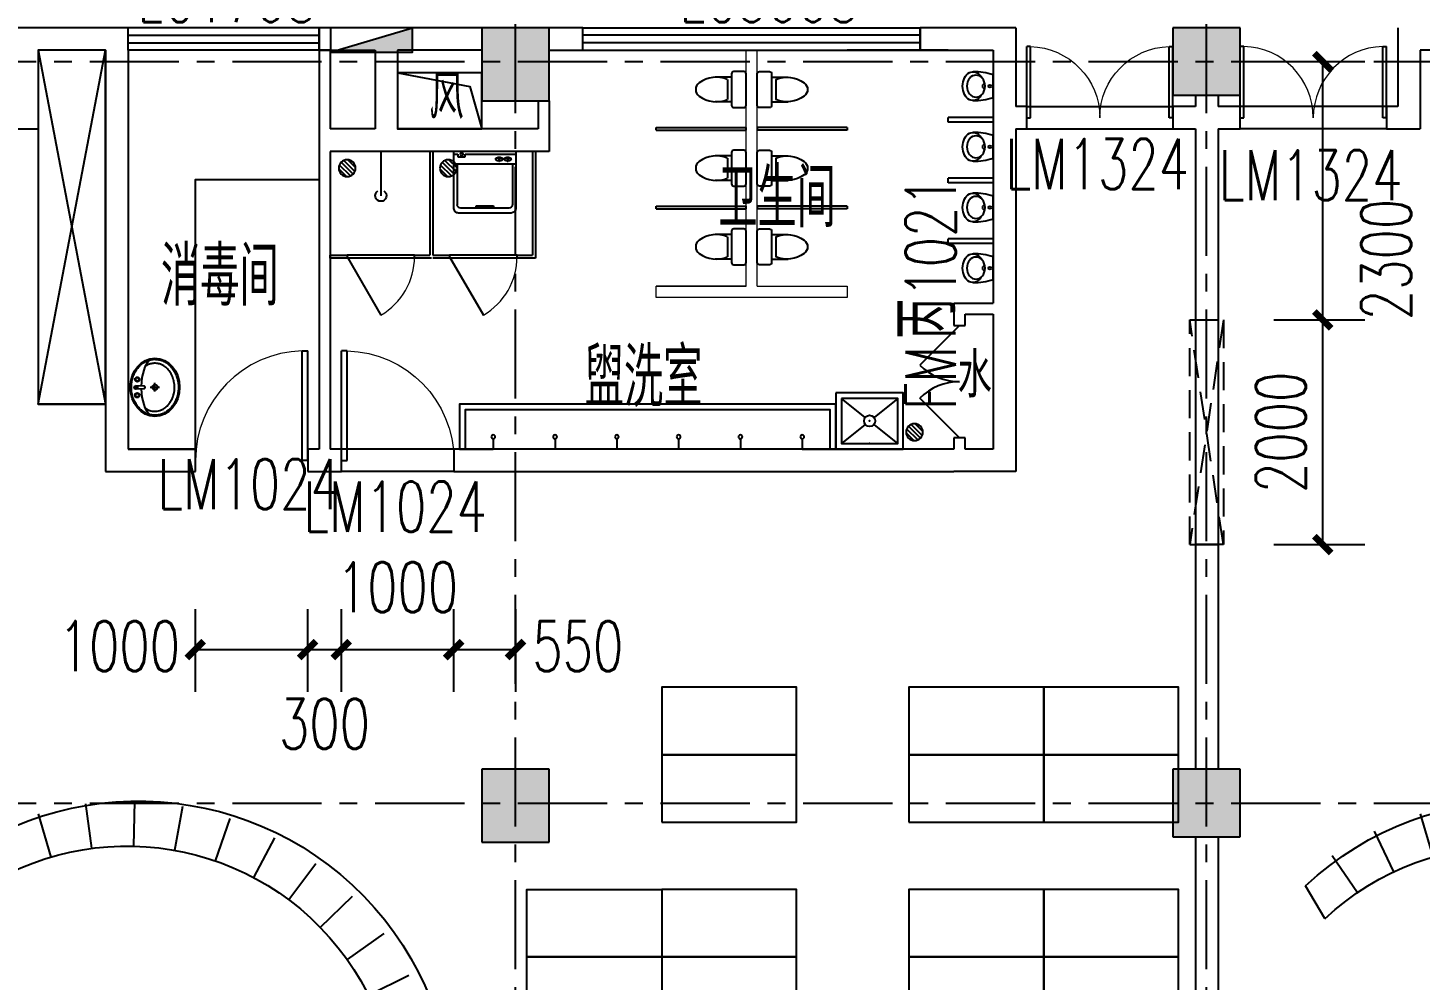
# Model space of a CAD drawing. Header units: millimetres. Extents: x -1048436 to -185795, y -983427 to 400387.
# Drawn here: x -733704 to -721312, y -291594 to -283118 of the extents above; entities that cross this region are included whole.
import ezdxf

# ---------------------------------------------------------------- set-up
doc = ezdxf.new("R2010")
doc.units = ezdxf.units.MM
doc.header["$LTSCALE"] = 500
doc.linetypes.add('( Dashed )', pattern=[0.75, 0.5, -0.25])
doc.linetypes.add('一层轴网$0$CENTER', pattern=[50.8, 31.75, -6.35, 6.35, -6.35])
for name, color, linetype in [('COLUMN', 254, 'Continuous'), ('FUR', 55, 'Continuous'), ('P-消火栓-VPIPE', 1, 'Continuous'), ('PUB_DIM', 3, 'Continuous'), ('PUB_HATCH', 8, 'Continuous'), ('WINDOW', 4, 'Continuous'), ('WINDOW_TEXT', 7, 'Continuous'), ('一层轴网$0$建-轴线', 1, '一层轴网$0$CENTER'), ('建-墙', 254, 'Continuous'), ('建-墙-卫生间隔断', 220, 'Continuous'), ('建-家具', 8, 'Continuous'), ('建-文字', 4, 'Continuous'), ('建-洁具', 55, 'Continuous'), ('建-符号-门编号', 13, 'Continuous'), ('建-门', 8, 'Continuous'), ('建-门扇', 32, 'Continuous'), ('建筑-洞口', 3, 'Continuous')]:
    doc.layers.add(name, color=color, linetype=linetype)
doc.layers.add('建-墙体', color=8, linetype='Continuous', lineweight=13)
doc.styles.add('_TCH_DIM_T3', font='SIMPLEX', dxfattribs={"width": 0.705882, "bigfont": 'GBCBIG'})
doc.styles.add('_TCH_WINDOW', font='SIMPLEX', dxfattribs={"height": 3.5, "bigfont": 'GBCBIG'})
doc.styles.add('XD2008', font='xd-hzs.shx', dxfattribs={"width": 0.7, "bigfont": 'xd-hztxt.shx'})
doc.styles.add('建初03-3F平面$0$A1-1标准层单元$0$DIM_FONT', font='SIMPLEX.shx', dxfattribs={"width": 0.8})
doc.styles.add('房间名称', font='xd-hzs.shx', dxfattribs={"width": 0.8, "bigfont": 'xd-hztxt.shx'})
doc.dimstyles.new('_TCH_ARCH&&150', dxfattribs={"dimtxt": 446.25, "dimasz": 150, "dimexe": 375, "dimexo": 450, "dimgap": 150, "dimtad": 1, "dimdec": 0, "dimzin": 0, "dimdsep": 46, "dimtxsty": '_TCH_DIM_T3', "dimblk": 'ARCHTICK', "dimcen": 0.09, "dimclrt": 7, "dimazin": 2, "dimtfac": 1, "dimtdec": 0, "dimtix": 1, "dimtmove": 2, "dimatfit": 3, "dimldrblk": 'ARCHTICK', "dimfxl": 1, "dimtolj": 1, "dimtzin": 0, "dimarcsym": 0})

# ---------------------------------------------------------------- blocks, each defined once
blk = doc.blocks.new('tjytk')
at = {"layer": '建-家具'}
for p, q in [((22707711, -4835794), (22707720, -4836194)), ((22707351, -4836232), (22707280, -4835838)), ((22708092, -4836214), (22708144, -4835818)), ((22708568, -4835908), (22708455, -4836292)), ((22706991, -4836326), (22706860, -4835948)), ((22706650, -4836474), (22706462, -4836121)), ((22708803, -4836424), (22708974, -4836063)), ((22709350, -4836278), (22709125, -4836609)), ((22706096, -4836353), (22706336, -4836673)), ((22709416, -4836841), (22709589, -4836549)), ((22706057, -4836919), (22705771, -4836639)), ((22705493, -4836973), (22705819, -4837204)), ((22705628, -4837523), (22705270, -4837345)), ((22705107, -4837746), (22705488, -4837867)), ((22705404, -4838229), (22705008, -4838169)), ((22704976, -4838601), (22705376, -4838600)), ((22705406, -4838971), (22705011, -4839034)), ((22705112, -4839455), (22705492, -4839332)), ((22705634, -4839676), (22705277, -4839856)), ((22705502, -4840227), (22705827, -4839994)), ((22706066, -4840278), (22705781, -4840559)), ((22709425, -4840337), (22709600, -4840628)), ((22706109, -4840843), (22706347, -4840522)), ((22709363, -4840900), (22709136, -4840571)), ((22706662, -4840719), (22706476, -4841074)), ((22708814, -4840757), (22708988, -4841118)), ((22706875, -4841245), (22707003, -4840866)), ((22707364, -4840958), (22707295, -4841352)), ((22707727, -4841393), (22707734, -4840993)), ((22708105, -4840971), (22708159, -4841367)), ((22708583, -4841275), (22708468, -4840892))]:
    blk.add_line(p, q, dxfattribs=at)
at = {"layer": '建-家具', "elevation": 0}
blk.add_lwpolyline([(22708876, -4839194), (22708876, -4837994), (22709476, -4837994), (22709476, -4839194)], close=True, dxfattribs=at)
at = {"layer": '建-家具'}
blk.add_circle((22709476, -4838594), 300, dxfattribs=at)
for centre, radius in [((22707676, -4838594), 2800), ((22707776, -4838594), 2400)]:
    blk.add_arc(centre, radius, 46.9055, 313.4094, dxfattribs=at)
blk = doc.blocks.new('A$C3D0C7A98')
at = {"layer": '建-家具'}
for points in [[(-5000, 6730), (-6200, 6730), (-6200, 7330), (-5000, 7330)], [(-3800, 6730), (-5000, 6730), (-5000, 7330), (-3800, 7330)], [(-5000, 6130), (-6200, 6130), (-6200, 6730), (-5000, 6730)], [(-3800, 6130), (-5000, 6130), (-5000, 6730), (-3800, 6730)], [(-5000, 4930), (-6200, 4930), (-6200, 5530), (-5000, 5530)], [(-3800, 4930), (-5000, 4930), (-5000, 5530), (-3800, 5530)], [(-5000, 4330), (-6200, 4330), (-6200, 4930), (-5000, 4930)], [(-3800, 4330), (-5000, 4330), (-5000, 4930), (-3800, 4930)], [(-5000, 3130), (-6200, 3130), (-6200, 3730), (-5000, 3730)], [(-3800, 3130), (-5000, 3130), (-5000, 3730), (-3800, 3730)], [(-5000, 2530), (-6200, 2530), (-6200, 3130), (-5000, 3130)], [(-3800, 2530), (-5000, 2530), (-5000, 3130), (-3800, 3130)], [(-5000, 1330), (-6200, 1330), (-6200, 1930), (-5000, 1930)], [(-3800, 1330), (-5000, 1330), (-5000, 1930), (-3800, 1930)], [(-5000, 630), (-6200, 630), (-6200, 1330), (-5000, 1330)], [(-3800, 630), (-5000, 630), (-5000, 1330), (-3800, 1330)]]:
    blk.add_lwpolyline(points, close=True, dxfattribs=at)
at = {"layer": '建-家具', "elevation": 0}
for points in [[(-1600, 6730), (-2800, 6730), (-2800, 7330), (-1600, 7330)], [(-1600, 6130), (-2800, 6130), (-2800, 6730), (-1600, 6730)], [(-1600, 4930), (-2800, 4930), (-2800, 5530), (-1600, 5530)], [(-1600, 4930), (-400, 4930), (-400, 5530), (-1600, 5530)], [(-1600, 4330), (-2800, 4330), (-2800, 4930), (-1600, 4930)], [(-1600, 4330), (-400, 4330), (-400, 4930), (-1600, 4930)], [(-1600, 3130), (-2800, 3130), (-2800, 3730), (-1600, 3730)], [(-1600, 3130), (-400, 3130), (-400, 3730), (-1600, 3730)], [(-1600, 2530), (-2800, 2530), (-2800, 3130), (-1600, 3130)], [(-1600, 2530), (-400, 2530), (-400, 3130), (-1600, 3130)], [(-1600, 1330), (-2800, 1330), (-2800, 1930), (-1600, 1930)], [(-1600, 1330), (-400, 1330), (-400, 1930), (-1600, 1930)], [(-1600, 630), (-2800, 630), (-2800, 1330), (-1600, 1330)], [(-1600, 630), (-400, 630), (-400, 1330), (-1600, 1330)]]:
    blk.add_lwpolyline(points, close=True, dxfattribs=at)
at = {"layer": '建-家具', "linetype": 'Continuous', "extrusion": (0, 0, -1), "xscale": -1, "zscale": -1}
blk.add_blockref('tjytk', (22704618, 4842111), dxfattribs=at)
blk = doc.blocks.new('一层轴网')
at = {"layer": '一层轴网$0$建-轴线', "ltscale": 0.05}
for p, q in [((-2650, 73176.4), (54751.3, 73176.4)), ((-2650, 66576.4), (54751.3, 66576.4))]:
    blk.add_line(p, q, dxfattribs=at)
for points in [[(24000, 57476.4), (24000, 82276.4)], [(30150, 57476.4), (30150, 82276.4)]]:
    blk.add_lwpolyline(points, dxfattribs=at)
blk = doc.blocks.new('建初03-3F平面$0$坐便')
at = {"layer": '建-洁具'}
for p, q in [((-200, 220), (-200, -220)), ((-30, 250), (-170, 250)), ((0, -220), (0, 220)), ((-200, 170), (-430, 170)), ((-260, 140), (-260, -140)), ((-200, -170), (-430, -170)), ((-170, -250), (-30, -250))]:
    blk.add_line(p, q, dxfattribs=at)
for centre, radius, start, end in [((-170, 220), 30, 90, 180), ((-30, 220), 30, 0, 90), ((-590, 0), 110, 123.4509, 236.5491), ((-413, -227), 398, 67.4505, 126.6381), ((-413, 227), 398, 233.3619, 292.5495), ((-170, -220), 30, 180, 270), ((-30, -220), 30, 270, 0)]:
    blk.add_arc(centre, radius, start, end, dxfattribs=at)
at = {"layer": '建-洁具', "style": '建初03-3F平面$0$A1-1标准层单元$0$DIM_FONT', "text_generation_flag": 4, "width": 0.8, "flags": 9}
for tag in ['YSIZE', 'XSIZE']:
    blk.add_attdef(tag, (0, 0), '', height=0.5, rotation=270, dxfattribs=at)
blk = doc.blocks.new('小便池')
at = {"layer": '建-洁具'}
blk.add_line((0, -125), (0, 125), dxfattribs=at)
blk.add_circle((-37, 0), 15, dxfattribs=at)
for centre, radius, start, end in [((-197, -404), 564, 69.5187, 92.7869), ((-91, 0), 30, 95.7585, 264.2415), ((-197, 404), 564, 267.2131, 290.4813)]:
    blk.add_arc(centre, radius, start, end, dxfattribs=at)
at = {"layer": '建-洁具', "extrusion": (3.76771e-27, 3.22175e-17, -1)}
for centre, major_axis, ratio, start_param, end_param in [((-225, 0), (0, -160), 0.719619, -0.870503, 4.012096), ((-192, 0), (0, 123), 0.820256, 4.712389, 10.995574)]:
    blk.add_ellipse(centre, major_axis=major_axis, ratio=ratio, start_param=start_param, end_param=end_param, dxfattribs=at)
blk = doc.blocks.new('_LV10')
blk.add_line((0, -37), (0, -432))
blk.add_arc((0, -432), 50, 121.0332, 58.9668)
blk = doc.blocks.new('$lvtry$00000173')
at = {"color": 0}
for p, q in [((-11, -125), (-16, -50)), ((12, -125), (16, -50)), ((-35, -219), (40, -219)), ((2, -177), (2, -260))]:
    blk.add_line(p, q, dxfattribs=at)
for centre, radius in [((-69, -62), 20.6), ((-69, -62), 15.6), ((0, -50), 15.8), ((72, -62), 20.6), ((72, -62), 15.6), ((2, -219), 23.4)]:
    blk.add_circle(centre, radius, dxfattribs=at)
blk.add_arc((1, -117), 13.9, 215.486, 324.514, dxfattribs=at)
blk.add_ellipse((2, -219), major_axis=(-259, 0), ratio=0.848663, dxfattribs=at)
for start_param, end_param in [(4.764585, 5.931457), (3.493317, 4.671733)]:
    blk.add_ellipse((2, -215), major_axis=(-259, 0), ratio=0.459125, start_param=start_param, end_param=end_param, dxfattribs=at)
for points, knots in [([(-247, -219, 0), (-247, -226, 0), (-247, -233, 0), (-245, -253, 0), (-242, -264, 0), (-234, -288, 0), (-229, -299, 0), (-216, -321, 0), (-209, -331, 0), (-192, -351, 0), (-183, -360, 0), (-162, -377, 0), (-151, -385, 0), (-127, -399, 0), (-115, -405, 0), (-88, -415, 0), (-75, -419, 0), (-47, -425, 0), (-32, -427, 0), (-4, -429, 0), (11, -429, 0), (40, -426, 0), (54, -424, 0), (82, -418, 0), (96, -413, 0), (122, -403, 0), (134, -397, 0), (158, -383, 0), (169, -375, 0), (189, -357, 0), (198, -348, 0), (215, -328, 0), (222, -318, 0), (234, -296, 0), (239, -284, 0), (246, -261, 0), (248, -249, 0), (251, -225, 0), (251, -213, 0), (249, -189, 0), (246, -177, 0), (239, -154, 0), (234, -143, 0), (222, -121, 0), (215, -110, 0), (199, -90, 0), (190, -81, 0), (170, -63, 0), (159, -55, 0), (135, -41, 0), (123, -35, 0), (97, -24, 0), (83, -20, 0), (55, -13, 0), (41, -11, 0), (12, -9, 0), (-3, -9, 0), (-31, -10, 0), (-46, -12, 0), (-74, -18, 0), (-87, -22, 0), (-114, -32, 0), (-126, -38, 0), (-150, -52, 0), (-162, -60, 0), (-182, -77, 0), (-192, -86, 0), (-209, -106, 0), (-216, -116, 0), (-228, -138, 0), (-234, -149, 0), (-242, -172, 0), (-244, -184, 0), (-247, -204, 0), (-247, -211, 0), (-247, -219, 0)], [0, 0, 0, 0, 0.105369, 0.105369, 0.278747, 0.278747, 0.452125, 0.452125, 0.625504, 0.625504, 0.798882, 0.798882, 0.97226, 0.97226, 1.145639, 1.145639, 1.319017, 1.319017, 1.492395, 1.492395, 1.665774, 1.665774, 1.839152, 1.839152, 2.01253, 2.01253, 2.185909, 2.185909, 2.359287, 2.359287, 2.532665, 2.532665, 2.706044, 2.706044, 2.879422, 2.879422, 3.0528, 3.0528, 3.226179, 3.226179, 3.399557, 3.399557, 3.572935, 3.572935, 3.746313, 3.746313, 3.919692, 3.919692, 4.09307, 4.09307, 4.266448, 4.266448, 4.439827, 4.439827, 4.613205, 4.613205, 4.786583, 4.786583, 4.959962, 4.959962, 5.13334, 5.13334, 5.306718, 5.306718, 5.480097, 5.480097, 5.653475, 5.653475, 5.826853, 5.826853, 6.000232, 6.000232, 6.17361, 6.17361, 6.283185, 6.283185, 6.283185, 6.283185]), ([(-184, -131, 0), (-185, -133, 0), (-186, -135, 0), (-191, -143, 0), (-195, -149, 0), (-201, -161, 0), (-203, -168, 0), (-207, -180, 0), (-209, -187, 0), (-211, -199, 0), (-212, -205, 0), (-212, -214, 0), (-212, -216, 0), (-212, -219, 0), (-212, -225, 0), (-212, -232, 0), (-210, -246, 0), (-208, -254, 0), (-204, -266, 0), (-202, -272, 0), (-198, -281, 0), (-196, -286, 0), (-189, -298, 0), (-185, -304, 0), (-176, -316, 0), (-171, -322, 0), (-161, -332, 0), (-156, -337, 0), (-143, -347, 0), (-135, -353, 0), (-121, -362, 0), (-116, -365, 0), (-105, -370, 0), (-100, -373, 0), (-88, -378, 0), (-82, -380, 0), (-69, -384, 0), (-63, -386, 0), (-47, -389, 0), (-38, -391, 0), (-21, -393, 0), (-12, -393, 0), (7, -394, 0), (16, -393, 0), (34, -392, 0), (43, -390, 0), (59, -387, 0), (67, -385, 0), (83, -380, 0), (91, -378, 0), (106, -372, 0), (113, -368, 0), (127, -361, 0), (133, -357, 0), (146, -348, 0), (152, -343, 0), (163, -333, 0), (169, -328, 0), (178, -317, 0), (183, -312, 0), (190, -301, 0), (194, -296, 0), (200, -284, 0), (204, -277, 0), (209, -264, 0), (210, -258, 0), (213, -246, 0), (214, -241, 0), (216, -227, 0), (216, -219, 0), (215, -206, 0), (214, -200, 0), (213, -189, 0), (211, -183, 0), (206, -167, 0), (202, -156, 0), (193, -141, 0), (190, -136, 0), (187, -131, 0)], [5.740897, 5.740897, 5.740897, 5.740897, 5.780874, 5.780874, 5.896829, 5.896829, 6.012784, 6.012784, 6.128739, 6.128739, 6.240697, 6.240697, 6.283185, 6.283185, 6.283185, 6.399826, 6.399826, 6.5409, 6.5409, 6.634, 6.634, 6.7271, 6.7271, 6.852188, 6.852188, 6.977276, 6.977276, 7.077377, 7.077377, 7.229977, 7.229977, 7.317389, 7.317389, 7.404801, 7.404801, 7.497094, 7.497094, 7.589386, 7.589386, 7.712334, 7.712334, 7.835281, 7.835281, 7.958228, 7.958228, 8.081175, 8.081175, 8.194983, 8.194983, 8.30879, 8.30879, 8.422598, 8.422598, 8.537599, 8.537599, 8.6526, 8.6526, 8.767602, 8.767602, 8.884432, 8.884432, 8.982435, 8.982435, 9.119467, 9.119467, 9.224191, 9.224191, 9.328914, 9.328914, 9.470087, 9.470087, 9.571187, 9.571187, 9.672288, 9.672288, 9.874489, 9.874489, 9.967059, 9.967059, 9.967059, 9.967059])]:
    blk.add_open_spline(points, degree=3, knots=knots, dxfattribs=at)
for p in [(1, -50), (2, -219)]:
    blk.add_point(p, dxfattribs=at)
blk = doc.blocks.new('$lvtry$00000191')
at = {"color": 0}
blk.add_wipeout([(300, -500), (300, 0), (-300, 0), (-300, -500)], dxfattribs=at)
for p, q in [((-250, -50), (-39, -219)), ((39, -219), (250, -50)), ((-250, -450), (-39, -281)), ((39, -281), (250, -450))]:
    blk.add_line(p, q, dxfattribs=at)
for points in [[(300, -500), (300, 0), (-300, 0), (-300, -500)], [(250, -450), (250, -50), (-250, -50), (-250, -450)]]:
    blk.add_lwpolyline(points, close=True, dxfattribs=at)
blk.add_circle((0, -250), 50, dxfattribs=at)
for p in [(0, -50), (0, -250)]:
    blk.add_point(p, dxfattribs=at)
blk = doc.blocks.new('$TCHSYS$APDOOR2D')
blk.add_line((0.5, 0), (0, 0.866))
at = {"lineweight": 13}
blk.add_arc((0.5, 0), 1, 120, 180, dxfattribs=at)
blk = doc.blocks.new('$plan$00003075')
at = {"layer": 'FUR'}
for p, q in [((275, 0), (-275, 0)), ((-275, 0), (-275, -511)), ((275, -511), (275, 0)), ((-275, -28), (175, -28)), ((275, -113), (-275, -113)), ((-245, -112), (-245, -476)), ((-234, -73), (-234, -64)), ((-208, -59), (-208, -89)), ((-200, -65), (-208, -65)), ((-200, -89), (-208, -89)), ((-200, -59), (-200, -89)), ((-175, -73), (-175, -64)), ((-157, -73), (-157, -64)), ((-132, -59), (-132, -89)), ((-124, -65), (-132, -65)), ((-124, -89), (-132, -89)), ((-124, -59), (-124, -89)), ((-98, -73), (-98, -64)), ((175, -51), (175, -27)), ((241, -51), (175, -51)), ((241, -27), (241, -51)), ((241, -28), (275, -28)), ((245, -112), (245, -476)), ((77, -486), (-77, -486)), ((-77, -486), (-77, -507)), ((77, -507), (77, -486)), ((-235, -550), (235, -550)), ((-213, -507), (213, -507))]:
    blk.add_line(p, q, dxfattribs=at)
for centre, major_axis, ratio, start_param, end_param in [((-204, -73), (29.4, 0), 0.475609, -1.428803, 4.570158), ((-230, -64), (3.33, 0), 0.977559, 2.248086, 3.141593), ((-204, -73), (34.5, 0), 0.559967, 0.610797, 2.52266), ((-178, -64), (-3.33, 0), 0.977559, 3.141593, 4.026652), ((-128, -73), (-29.4, 0), 0.475609, 1.71279, 7.71175), ((-154, -64), (3.33, 0), 0.977559, 2.248086, 3.141593), ((-128, -73), (-34.5, 0), 0.559967, 3.752389, 5.664253), ((-102, -64), (-3.33, 0), 0.977559, 3.141593, 4.026652), ((206, -27), (-13.9, 0), 0.977559, 3.141593, 9.424778), ((-213, -476), (-31.9, 0), 0.977559, 0, 1.570796), ((213, -476), (31.9, 0), 0.977559, 4.712389, 6.283185), ((-235, -511), (-39.9, 0), 0.977559, 0, 1.570796), ((235, -511), (-39.9, 0), 0.977559, 1.570796, 3.141593)]:
    blk.add_ellipse(centre, major_axis=major_axis, ratio=ratio, start_param=start_param, end_param=end_param, dxfattribs=at)
blk = doc.blocks.new('A$C19C77722')
at = {"layer": '建-洁具'}
h = blk.add_hatch(dxfattribs=at)
h.set_pattern_fill('LINE', color=256, scale=30, angle=45)
h.set_pattern_definition([(45, (-30888.453, -11662.062), (-20.205576, 20.205576), [])])
edge = h.paths.add_edge_path()
edge.add_arc((4850, -1050), 75, 0, 360)
h = blk.add_hatch(dxfattribs=at)
h.set_pattern_fill('LINE', color=256, scale=30, angle=45)
h.set_pattern_definition([(45, (-29988.453, -11662.062), (-20.205576, 20.205576), [])])
edge = h.paths.add_edge_path()
edge.add_arc((5750, -1050), 75, 0, 360)
h = blk.add_hatch(dxfattribs=at)
h.set_pattern_fill('LINE', color=256, scale=30, angle=45)
h.set_pattern_definition([(45, (-35038.453, -14012.062), (-20.205576, 20.205576), [])])
edge = h.paths.add_edge_path()
edge.add_arc((700, -3400), 75, 0, 360)
at = {"layer": '建-墙-卫生间隔断'}
for p, q in [((1300, -687), (2100, -687)), ((1300, -687), (1300, -712)), ((1300, -712), (2100, -712)), ((2100, -687), (2100, -712)), ((3000, -687), (2200, -687)), ((2200, -712), (2200, -687)), ((3000, -712), (2200, -712)), ((3000, -712), (3000, -687)), ((4075, -900), (4075, -1850)), ((4100, -900), (4075, -900)), ((4100, -900), (4100, -1825)), ((4988, -900), (4988, -1825)), ((5013, -900), (4988, -900)), ((5013, -900), (5013, -1825)), ((1300, -1387), (2100, -1387)), ((1300, -1387), (1300, -1412)), ((1300, -1412), (2100, -1412)), ((2100, -1387), (2100, -1412)), ((3000, -1387), (2200, -1387)), ((2200, -1412), (2200, -1387)), ((3000, -1412), (2200, -1412)), ((3000, -1412), (3000, -1387)), ((4075, -1850), (4238, -1850)), ((4238, -1825), (4100, -1825)), ((4238, -1850), (4238, -1825)), ((4988, -1825), (4838, -1825)), ((4838, -1825), (4838, -1850)), ((4838, -1850), (4988, -1850)), ((5000, -1850), (5150, -1850)), ((5150, -1825), (5013, -1825)), ((5150, -1850), (5150, -1825)), ((5900, -1825), (5750, -1825)), ((5750, -1825), (5750, -1850)), ((5750, -1850), (5900, -1850)), ((5900, -1850), (5900, -1825))]:
    blk.add_line(p, q, dxfattribs=at)
at = {"layer": '建-墙体'}
for p, q in [((2100, -2100, 0), (2100, 0)), ((2200, -2100, 0), (2200, 0)), ((2100, -2100, 0), (1300, -2100, 0)), ((2100, -2100, 0), (1300, -2100, 0)), ((1300, -2100, 0), (1300, -2200, 0)), ((2200, -2100, 0), (3000, -2100, 0)), ((3000, -2100, 0), (2200, -2100, 0)), ((3000, -2200, 0), (3000, -2100, 0)), ((1300, -2200, 0), (3000, -2200, 0))]:
    blk.add_line(p, q, dxfattribs=at)
at = {"layer": '建-洁具'}
for p, q in [((0, -600, 0), (400, -600, 0)), ((400, -640, 0), (400, -600, 0)), ((0, -640, 0), (400, -640, 0)), ((0, -1140, 0), (400, -1140, 0)), ((0, -1180, 0), (400, -1180, 0)), ((400, -1180, 0), (400, -1140, 0)), ((0, -1680, 0), (400, -1680, 0)), ((0, -1720, 0), (400, -1720, 0)), ((400, -1720, 0), (400, -1680, 0)), ((4238, -1825), (4838, -1825)), ((4238, -1850), (4838, -1850)), ((5150, -1825), (5750, -1825)), ((5150, -1850), (5750, -1850)), ((1700, -3460), (1700, -3550)), ((2250, -3460), (2250, -3550)), ((2800, -3460), (2800, -3550)), ((3350, -3460), (3350, -3550)), ((3900, -3460), (3900, -3550)), ((4450, -3460), (4450, -3550))]:
    blk.add_line(p, q, dxfattribs=at)
for points in [[(8500, 0), (8500, -3150), (7900, -3150), (7900, 0), (8500, 0), (7900, -3150), (8500, -3150), (7900, 0)], [(7700, -3551), (7100, -3551), (7100, -1150), (6000, -1150)], [(1700, -3550), (1400, -3550), (1400, -3150), (4750, -3150), (4750, -3550), (4450, -3550)], [(1700, -3550), (1450, -3550), (1450, -3200), (4700, -3200), (4700, -3550), (4450, -3550)]]:
    blk.add_lwpolyline(points, dxfattribs=at)
for centre, radius in [((4850, -1050), 75), ((5750, -1050), 75), ((700, -3400), 75), ((1700, -3442), 17.5), ((2250, -3442), 17.5), ((2800, -3442), 17.5), ((3350, -3442), 17.5), ((3900, -3442), 17.5), ((4450, -3442), 17.5)]:
    blk.add_circle(centre, radius, dxfattribs=at)
blk.add_blockref('$plan$00003075', (4525, -899))
at = {"layer": '建-墙-卫生间隔断', "xscale": -600, "yscale": 600, "zscale": 25, "rotation": 180.0000000018679}
for p in [(4538, -1838), (5450, -1838)]:
    blk.add_blockref('$TCHSYS$APDOOR2D', p, dxfattribs=at)
at = {"layer": '建-洁具', "extrusion": (8.76526e-14, 2.98563e-12, -1), "xscale": 0.7999999999883585, "yscale": 0.7999999999883585, "zscale": -0.7999999999883585}
for p in [(0, -320), (0, -860), (0, -1400), (0, -1940)]:
    blk.add_blockref('小便池', p, dxfattribs=at)
at = {"layer": '建-洁具', "extrusion": (1.54743e-26, 2.95642e-12, -1), "xscale": -0.6400000000139698, "yscale": 0.6400000000139698, "zscale": -0.6400000000139698}
for p in [(-2100, -350, 0), (-2100, -1050, 0), (-2100, -1750, 0)]:
    blk.add_blockref('建初03-3F平面$0$坐便', p, dxfattribs=at)
at = {"layer": '建-洁具', "extrusion": (-1.54743e-26, 2.95642e-12, -1), "xscale": 0.6400000000139698, "yscale": 0.6400000000139698, "zscale": -0.6400000000139698}
for p in [(-2200, -350, 0), (-2200, -1050, 0), (-2200, -1750, 0)]:
    blk.add_blockref('建初03-3F平面$0$坐便', p, dxfattribs=at)
at = {"layer": '建-洁具'}
blk.add_blockref('_LV10', (5450, -863, 0), dxfattribs=at)
at = {"layer": '建-洁具', "xscale": -0.9999999999999999, "rotation": 270.0096483672342}
blk.add_blockref('$lvtry$00000173', (7680, -3002), dxfattribs=at)
at = {"layer": '建-洁具', "yscale": -1, "rotation": 359.9999999999999}
blk.add_blockref('$lvtry$00000191', (1100, -3550), dxfattribs=at)
blk = doc.blocks.new('PA-X单栓')
blk.add_line((-161.6, 56.7), (325, 200))
blk.add_lwpolyline([(-161.6, 56.7), (325, 56.7), (325, 200), (-161.6, 200)], close=True)
blk.add_solid([(325, 56.7), (325, 200), (-161.6, 56.7)])
blk = doc.blocks.new('fghfgh')
at = {"layer": 'P-消火栓-VPIPE', "linetype": 'ByBlock', "xscale": 1.5, "yscale": 1.5, "zscale": 1.5}
blk.add_blockref('PA-X单栓', (-730769, -283418), dxfattribs=at)
blk = doc.blocks.new('ghfhfds')
at = {"layer": '建筑-洞口'}
for points in [[(-730413, -283518), (-730413, -284018), (-729663, -284018), (-729663, -283518), (-730413, -283518)], [(-730412, -283518), (-729771, -283641), (-729663, -284018)]]:
    blk.add_lwpolyline(points, dxfattribs=at)
blk = doc.blocks.new('_ArchTick')
at = {"color": 0, "linetype": 'ByBlock', "const_width": 0.4}
blk.add_lwpolyline([(-0.5, -0.5), (0.5, 0.5)], dxfattribs=at)
blk = doc.blocks.new('*D2987')
at = {"layer": 'Defpoints', "color": 0, "transparency": 16777216}
for p in [(-111243, 108601), (-110359, 108601), (-111243, 106301)]:
    blk.add_point(p, dxfattribs=at)
at = {"layer": 'PUB_DIM', "color": 0, "lineweight": -2, "transparency": 16777216}
for p, q in [((-110793, 108601), (-109984, 108601)), ((-110359, 106301), (-110359, 108601)), ((-110793, 106301), (-109984, 106301))]:
    blk.add_line(p, q, dxfattribs=at)
at = {"layer": 'PUB_DIM', "color": 0, "lineweight": -2, "transparency": 16777216, "xscale": 150, "yscale": 150, "zscale": 150}
for p, rotation in [((-110359, 108601), 90), ((-110359, 106301), 270)]:
    blk.add_blockref('_ArchTick', p, dxfattribs=dict(at, rotation=rotation))
at = {"layer": 'PUB_DIM', "color": 7, "transparency": 16777216, "insert": (-109795, 106839), "char_height": 446.2, "attachment_point": 5, "rotation": 90, "style": '_TCH_DIM_T3'}
blk.add_mtext('\\A1;2300', dxfattribs=at)
blk = doc.blocks.new('*D2988')
at = {"layer": 'Defpoints', "color": 0, "transparency": 16777216}
for p in [(-111243, 106301), (-110359, 106301), (-111243, 104301)]:
    blk.add_point(p, dxfattribs=at)
at = {"layer": 'PUB_DIM', "color": 0, "lineweight": -2, "transparency": 16777216}
for p, q in [((-110793, 106301), (-109984, 106301)), ((-110359, 104301), (-110359, 106301)), ((-110793, 104301), (-109984, 104301))]:
    blk.add_line(p, q, dxfattribs=at)
at = {"layer": 'PUB_DIM', "color": 0, "lineweight": -2, "transparency": 16777216, "xscale": 150, "yscale": 150, "zscale": 150}
for p, rotation in [((-110359, 106301), 90), ((-110359, 104301), 270)]:
    blk.add_blockref('_ArchTick', p, dxfattribs=dict(at, rotation=rotation))
at = {"layer": 'PUB_DIM', "color": 7, "transparency": 16777216, "insert": (-110732, 105301), "char_height": 446.2, "attachment_point": 5, "rotation": 90, "style": '_TCH_DIM_T3'}
blk.add_mtext('\\A1;2000', dxfattribs=at)
blk = doc.blocks.new('*D1469')
at = {"layer": 'Defpoints', "color": 0, "transparency": 16777216}
for p in [(-732214, -287843), (-731214, -287843), (-731214, -288652)]:
    blk.add_point(p, dxfattribs=at)
at = {"layer": 'PUB_DIM', "color": 0, "lineweight": -2, "transparency": 16777216}
for p, q in [((-732214, -288293), (-732214, -289027)), ((-731214, -288293), (-731214, -289027)), ((-732214, -288652), (-731214, -288652))]:
    blk.add_line(p, q, dxfattribs=at)
at = {"layer": 'PUB_DIM', "color": 0, "lineweight": -2, "transparency": 16777216, "xscale": 150, "yscale": 150, "zscale": 150, "rotation": 180}
blk.add_blockref('_ArchTick', (-732214, -288652), dxfattribs=at)
at = {"layer": 'PUB_DIM', "color": 0, "lineweight": -2, "transparency": 16777216, "xscale": 150, "yscale": 150, "zscale": 150}
blk.add_blockref('_ArchTick', (-731214, -288652), dxfattribs=at)
at = {"layer": 'PUB_DIM', "color": 7, "transparency": 16777216, "insert": (-732889, -288622), "char_height": 446.2, "attachment_point": 5, "style": '_TCH_DIM_T3'}
blk.add_mtext('\\A1;1000', dxfattribs=at)
blk = doc.blocks.new('*D1470')
at = {"layer": 'Defpoints', "color": 0, "transparency": 16777216}
for p in [(-731214, -287843), (-730914, -287843), (-730914, -288652)]:
    blk.add_point(p, dxfattribs=at)
at = {"layer": 'PUB_DIM', "color": 0, "lineweight": -2, "transparency": 16777216}
for p, q in [((-731214, -288293), (-731214, -289027)), ((-730914, -288293), (-730914, -289027)), ((-731214, -288652), (-730914, -288652))]:
    blk.add_line(p, q, dxfattribs=at)
at = {"layer": 'PUB_DIM', "color": 0, "lineweight": -2, "transparency": 16777216, "xscale": 150, "yscale": 150, "zscale": 150, "rotation": 180}
blk.add_blockref('_ArchTick', (-731214, -288652), dxfattribs=at)
at = {"layer": 'PUB_DIM', "color": 0, "lineweight": -2, "transparency": 16777216, "xscale": 150, "yscale": 150, "zscale": 150}
blk.add_blockref('_ArchTick', (-730914, -288652), dxfattribs=at)
at = {"layer": 'PUB_DIM', "color": 7, "transparency": 16777216, "insert": (-731064, -289313), "char_height": 446.2, "attachment_point": 5, "style": '_TCH_DIM_T3'}
blk.add_mtext('\\A1;300', dxfattribs=at)
blk = doc.blocks.new('*D1471')
at = {"layer": 'Defpoints', "color": 0, "transparency": 16777216}
for p in [(-730914, -287843), (-729914, -287843), (-729914, -288652)]:
    blk.add_point(p, dxfattribs=at)
at = {"layer": 'PUB_DIM', "color": 0, "lineweight": -2, "transparency": 16777216}
for p, q in [((-730914, -288293), (-730914, -289027)), ((-729914, -288293), (-729914, -289027)), ((-730914, -288652), (-729914, -288652))]:
    blk.add_line(p, q, dxfattribs=at)
at = {"layer": 'PUB_DIM', "color": 0, "lineweight": -2, "transparency": 16777216, "xscale": 150, "yscale": 150, "zscale": 150, "rotation": 180}
blk.add_blockref('_ArchTick', (-730914, -288652), dxfattribs=at)
at = {"layer": 'PUB_DIM', "color": 0, "lineweight": -2, "transparency": 16777216, "xscale": 150, "yscale": 150, "zscale": 150}
blk.add_blockref('_ArchTick', (-729914, -288652), dxfattribs=at)
at = {"layer": 'PUB_DIM', "color": 7, "transparency": 16777216, "insert": (-730414, -288097), "char_height": 446.2, "attachment_point": 5, "style": '_TCH_DIM_T3'}
blk.add_mtext('\\A1;1000', dxfattribs=at)
blk = doc.blocks.new('*D1472')
at = {"layer": 'Defpoints', "color": 0, "transparency": 16777216}
for p in [(-729914, -287843), (-729364, -287843), (-729364, -288652)]:
    blk.add_point(p, dxfattribs=at)
at = {"layer": 'PUB_DIM', "color": 0, "lineweight": -2, "transparency": 16777216}
for p, q in [((-729914, -288293), (-729914, -289027)), ((-729364, -288293), (-729364, -289027)), ((-729914, -288652), (-729364, -288652))]:
    blk.add_line(p, q, dxfattribs=at)
at = {"layer": 'PUB_DIM', "color": 0, "lineweight": -2, "transparency": 16777216, "xscale": 150, "yscale": 150, "zscale": 150, "rotation": 180}
blk.add_blockref('_ArchTick', (-729914, -288652), dxfattribs=at)
at = {"layer": 'PUB_DIM', "color": 0, "lineweight": -2, "transparency": 16777216, "xscale": 150, "yscale": 150, "zscale": 150}
blk.add_blockref('_ArchTick', (-729364, -288652), dxfattribs=at)
at = {"layer": 'PUB_DIM', "color": 7, "transparency": 16777216, "insert": (-728809, -288622), "char_height": 446.2, "attachment_point": 5, "style": '_TCH_DIM_T3'}
blk.add_mtext('\\A1;550', dxfattribs=at)
blk = doc.blocks.new('$DorLib2D$00000002')
for p, q in [((-0.5, 0), (-0.5, 0.4875)), ((-0.475, 0.4875), (-0.5, 0.4875)), ((-0.475, 0), (-0.475, 0.4875)), ((0.475, 0), (0.475, 0.4875)), ((0.475, 0.4875), (0.5, 0.4875)), ((0.5, 0), (0.5, 0.4875)), ((-0.5, 0), (-0.475, 0)), ((0.5, 0), (0.475, 0))]:
    blk.add_line(p, q)
at = {"lineweight": 13}
for centre, start, end in [((-0.4875, 0), 0, 88.53072), ((0.4875, 0), 91.46928, 180)]:
    blk.add_arc(centre, 0.4875, start, end, dxfattribs=at)
blk = doc.blocks.new('$TCHSYS$WIN2D')
for p, q in [((-0.5, 0.5), (0.5, 0.5)), ((-0.5, 0.5), (-0.5, -0.5)), ((0.5, 0.5), (0.5, -0.5)), ((0.5, 0.1667), (-0.5, 0.1667)), ((0.5, -0.1667), (-0.5, -0.1667)), ((-0.5, -0.5), (0.5, -0.5))]:
    blk.add_line(p, q)
blk = doc.blocks.new('$DorLib2D$00000001')
for p, q in [((0.45, 0.975), (0.5, 0.975)), ((0.45, 0), (0.45, 0.975)), ((0.5, 0), (0.5, 0.975)), ((0.5, 0), (0.45, 0))]:
    blk.add_line(p, q)
at = {"lineweight": 13}
blk.add_arc((0.475, 0), 0.975, 91.4693, 180, dxfattribs=at)
blk = doc.blocks.new('$DorLib2D$00000116')
at = {"color": 0}
for p, q in [((-0.5, 0), (-0.146, 0.354)), ((0.5, 0), (0.146, 0.354))]:
    blk.add_line(p, q, dxfattribs=at)
for centre, start, end in [((-0.5, 0), 0, 45), ((0.5, 0), 135, 180)]:
    blk.add_arc(centre, 0.5, start, end, dxfattribs=at)
blk = doc.blocks.new('A$C20CF2A72')
at = {"linetype": '( Dashed )'}
blk.add_lwpolyline([(-111243.1, 106300.9), (-111243.1, 104300.9), (-111543.1, 104300.9), (-111543.1, 106300.9), (-111243.1, 106300.9), (-111543.1, 104300.9), (-111243.1, 104300.9), (-111543.1, 106300.9)], dxfattribs=at)
at = {"layer": 'PUB_DIM'}
dim = blk.add_linear_dim(base=(-110359, 108600.9), p1=(-111243.1, 106300.9), p2=(-111243.1, 108600.9), angle=90, dimstyle='_TCH_ARCH&&150', dxfattribs=at)
dim.commit()
dim.dimension.update_dxf_attribs({"geometry": '*D2987', "text_midpoint": (-109795.3, 106838.8), "dimtype": 161})
dim = blk.add_aligned_dim(p1=(-111243.1, 104300.9), p2=(-111243.1, 106300.9), distance=-884, dimstyle='_TCH_ARCH&&150', dxfattribs=at)
dim.commit()
dim.dimension.update_dxf_attribs({"geometry": '*D2988', "text_midpoint": (-110732.2, 105300.9)})

msp = doc.modelspace()

# ---------------------------------------------------------------- hatches: boundary and pattern name
at = {"layer": 'PUB_HATCH'}
for points in [[(-723512.7, -283117.6), (-723512.7, -283717.6), (-722912.7, -283717.6), (-722912.7, -283117.6)], [(-729662.7, -289717.6), (-729662.7, -290367.6), (-729062.7, -290367.6), (-729062.7, -289717.6)], [(-723512.7, -289717.6), (-723512.7, -290317.6), (-722912.7, -290317.6), (-722912.7, -289717.6)]]:
    msp.add_hatch(color=256, dxfattribs=at).paths.add_polyline_path(points)

# ---------------------------------------------------------------- linework, layer by layer
at = {"layer": 'COLUMN'}
for p, q in [((-729062.7, -283117.6), (-729662.7, -283117.6)), ((-723512.7, -283117.6), (-723512.7, -283717.6)), ((-722912.7, -283117.6), (-723512.7, -283117.6)), ((-722912.7, -283717.6), (-722912.7, -283117.6)), ((-723512.7, -283717.6), (-722912.7, -283717.6)), ((-729662.7, -289717.6), (-729662.7, -290367.6)), ((-729062.7, -289717.6), (-729662.7, -289717.6)), ((-729062.7, -290367.6), (-729062.7, -289717.6)), ((-723512.7, -289717.6), (-723512.7, -290317.6)), ((-722912.7, -289717.6), (-723512.7, -289717.6)), ((-722912.7, -290317.6), (-722912.7, -289717.6)), ((-723512.7, -290317.6), (-722912.7, -290317.6)), ((-729662.7, -290367.6), (-729062.7, -290367.6))]:
    msp.add_line(p, q, dxfattribs=at)
at = {"layer": '建-墙'}
for p, q in [((-732912.2, -283117.5), (-733811.7, -283117.5)), ((-732811.7, -283117.5), (-732912.2, -283117.5)), ((-730512.8, -283117.5), (-731111.7, -283117.5)), ((-729362.7, -283117.5), (-730512.8, -283117.5)), ((-728763.1, -283117.5), (-729362.7, -283117.5)), ((-724911.7, -283117.5), (-725763.1, -283117.5)), ((-724911.7, -283117.5), (-724911.7, -283817.5)), ((-721511.8, -283117.1), (-721511.8, -283817.1)), ((-721311.8, -283317.1), (-721311.8, -284017.1)), ((-720712.4, -283317.1), (-721311.8, -283317.1)), ((-723310.6, -283717.6), (-723310.6, -283817.5)), ((-723110.6, -283717.6), (-723110.6, -283817.1)), ((-724812.7, -283817.5), (-724911.7, -283817.5)), ((-724812.7, -284017.5), (-724812.7, -283817.5)), ((-723310.6, -283817.5), (-723512.7, -283817.5)), ((-723512.7, -283817.5), (-723512.7, -284017.5)), ((-722912.7, -283817.1), (-723110.6, -283817.1)), ((-722912.7, -284017.1), (-722912.7, -283817.1)), ((-721511.8, -283817.1), (-721612.7, -283817.1)), ((-721612.7, -283817.1), (-721612.7, -284017.1)), ((-724911.7, -284017.5), (-724812.7, -284017.5)), ((-724911.7, -284017.5), (-724911.7, -285667.5)), ((-723512.7, -284017.5), (-723310.6, -284017.5)), ((-723310.6, -284017.5), (-723310.6, -289717.6)), ((-723110.6, -284017.1), (-722912.7, -284017.1)), ((-723110.6, -284017.1), (-723110.6, -289717.6)), ((-721612.7, -284017.1), (-721311.8, -284017.1)), ((-724911.7, -285667.5), (-724911.7, -287067.5)), ((-733012.2, -287067.5), (-732211.7, -287067.5)), ((-731211.7, -287067.5), (-731011.7, -287067.5)), ((-731011.7, -287067.5), (-730911.7, -287067.5)), ((-729911.7, -287067.5), (-725461.7, -287067.5)), ((-724911.7, -287067.5), (-725461.7, -287067.5)), ((-723310.6, -290317.6), (-723310.6, -296317.6)), ((-723110.6, -290317.6), (-723110.6, -296317.6))]:
    msp.add_line(p, q, dxfattribs=at)
at = {"layer": '建-墙体'}
msp.add_line((-725511.7, -283317.5), (-725111.7, -283317.5), dxfattribs=at)
at = {"layer": '建-门'}
msp.add_line((-725511.7, -283317.5, 0), (-726411.7, -283317.5, 0), dxfattribs=at)
at = {"layer": '建-门扇'}
for p, q in [((-724812.7, -283817.5), (-723512.7, -283817.5)), ((-721612.7, -283817.1), (-722912.7, -283817.1)), ((-724812.7, -284017.5), (-723512.7, -284017.5)), ((-721612.7, -284017.1), (-722912.7, -284017.1)), ((-729911.7, -287067.5), (-730911.7, -287067.5))]:
    msp.add_line(p, q, dxfattribs=at)

# ---------------------------------------------------------------- block references
msp.add_blockref('一层轴网', (-753362.7, -356594))
at = {"xscale": -1}
for p in [(-729661.7, -296317.5), (-717361.8, -296317.1)]:
    msp.add_blockref('A$C3D0C7A98', p, dxfattribs=at)
at = {"layer": '建-门扇'}
ref = msp.add_blockref('$DorLib2D$00000002', (-724162.7, -283917.5), dxfattribs=dict(at, xscale=-1300, yscale=1300, zscale=200, rotation=359.9999999959405))
ref.add_attrib('A', 'LM1324', (-725002.7, -284553.2), dxfattribs={"layer": '建-符号-门编号', "height": 446.25, "style": '_TCH_WINDOW', "width": 0.705882})
ref = msp.add_blockref('$DorLib2D$00000002', (-722262.7, -283917.1), dxfattribs=dict(at, xscale=-1300, yscale=-1300, zscale=200, rotation=180.0000000040613))
ref.add_attrib('A', 'LM1324', (-723102.7, -284652.8), dxfattribs={"layer": '建-符号-门编号', "height": 446.25, "rotation": 0, "style": '_TCH_WINDOW', "width": 0.705882})

# ---------------------------------------------------------------- texts
at = {"layer": '建-文字', "style": '房间名称', "text_generation_flag": 4, "width": 0.8}
msp.add_text('风', height=400, rotation=180, dxfattribs=at).set_placement((-729820.3, -283928.8, 0))
at = {"layer": '建-文字', "style": '房间名称', "width": 0.8}
msp.add_text('水', height=400, dxfattribs=at).set_placement((-725428.1, -286407.7, 0))

# ---------------------------------------------------------------- dimensions: what is measured, and where the dimension line sits
at = {"layer": 'PUB_DIM'}
for base, p1, p2, picture, middle in [((-731214, -288652), (-732214, -287842.7), (-731214, -287842.7), '*D1469', (-732889, -288622.3)), ((-730914, -288652), (-731214, -287842.7), (-730914, -287842.7), '*D1470', (-731064, -289313.2)), ((-729914, -288652), (-730914, -287842.7), (-729914, -287842.7), '*D1471', (-730414, -288097.3)), ((-729364, -288652), (-729914, -287842.7), (-729364, -287842.7), '*D1472', (-728809, -288622.3))]:
    dim = msp.add_linear_dim(base=base, p1=p1, p2=p2, angle=0, dimstyle='_TCH_ARCH&&150', dxfattribs=at)
    dim.commit()
    dim.dimension.update_dxf_attribs({"geometry": picture, "text_midpoint": middle, "dimtype": 129})

# ---------------------------------------------------------------- next in the draw order: block references
at = {"xscale": -1}
msp.add_blockref('A$C19C77722', (-725111.7, -283316.7), dxfattribs=at)

# ---------------------------------------------------------------- next in the draw order: hatches: boundary and pattern name
at = {"layer": 'PUB_HATCH'}
msp.add_hatch(color=256, dxfattribs=at).paths.add_polyline_path([(-729662.7, -283117.6), (-729662.7, -283767.6), (-729062.7, -283767.6), (-729062.7, -283117.6)])

# ---------------------------------------------------------------- next in the draw order: linework, layer by layer
at = {"layer": 'COLUMN'}
for p, q in [((-729662.7, -283117.6), (-729662.7, -283767.6)), ((-729062.7, -283767.6), (-729062.7, -283117.6)), ((-729662.7, -283767.6), (-729062.7, -283767.6))]:
    msp.add_line(p, q, dxfattribs=at)
at = {"layer": '建-墙'}
for p, q in [((-732811.7, -283317.5), (-732811.7, -283117.5)), ((-731111.7, -283117.5), (-731111.7, -283317.5)), ((-728763.1, -283317.5), (-728763.1, -283117.5)), ((-725763.1, -283117.5), (-725763.1, -283317.5)), ((-733611.7, -283317.5), (-733611.7, -284017.5)), ((-733012.2, -283317.5), (-733611.7, -283317.5)), ((-733012.2, -283317.5), (-733012.2, -287067.5)), ((-732812.2, -283317.5), (-732812.2, -286867.5)), ((-732812.2, -283317.5), (-732811.7, -283317.5)), ((-731111.7, -283317.5), (-731111.7, -284017.9)), ((-731011.7, -283317.5), (-731111.7, -283317.5)), ((-731111.7, -283317.5), (-730612.8, -283317.5)), ((-731011.7, -283317.5), (-731011.7, -284017.9)), ((-730612.8, -283317.5), (-730612.8, -284017.5)), ((-730412.8, -283317.5), (-730412.8, -284017.5)), ((-729662.7, -283317.5), (-730412.8, -283317.5)), ((-729062.7, -283317.5), (-728763.1, -283317.5)), ((-725763.1, -283317.5), (-725111.7, -283317.5)), ((-725111.7, -283317.5), (-725111.7, -283917.5)), ((-729162.7, -283767.6), (-729162.7, -284017.5)), ((-729062.7, -283767.6), (-729062.7, -284217.5)), ((-733912.7, -284017.5), (-733611.7, -284017.5)), ((-731111.7, -284017.5), (-731111.7, -284117.5)), ((-731011.7, -284017.5), (-731011.7, -284017.5)), ((-730612.8, -284017.5), (-731011.7, -284017.5)), ((-729162.7, -284017.5), (-730412.8, -284017.5)), ((-725111.7, -283917.5), (-725111.7, -285567.5)), ((-731111.7, -284117.5), (-731111.7, -286867.5)), ((-731011.7, -284217.5), (-731011.7, -286867.5)), ((-730512.8, -284217.5), (-731011.7, -284217.5)), ((-729062.7, -284217.5), (-730512.8, -284217.5)), ((-725461.7, -285567.5), (-725111.7, -285567.5)), ((-725461.7, -285567.5), (-725461.7, -285767.5)), ((-725361.7, -285667.5), (-725111.7, -285667.5)), ((-725361.7, -285767.5), (-725361.7, -285667.5)), ((-725111.7, -285667.5), (-725111.7, -286867.5)), ((-725461.7, -285767.5), (-725361.7, -285767.5)), ((-732211.7, -286867.5), (-732812.2, -286867.5)), ((-732211.7, -287067.5), (-732211.7, -286867.5)), ((-731111.7, -286867.5), (-731211.7, -286867.5)), ((-731211.7, -286867.5), (-731211.7, -287067.5)), ((-730911.7, -286867.5), (-731011.7, -286867.5)), ((-730911.7, -287067.5), (-730911.7, -286867.5)), ((-725461.7, -286867.5), (-729911.7, -286867.5)), ((-729911.7, -286867.5), (-729911.7, -287067.5)), ((-725361.7, -286767.5), (-725461.7, -286767.5)), ((-725461.7, -286767.5), (-725461.7, -286867.5)), ((-725361.7, -286867.5), (-725361.7, -286767.5)), ((-725111.7, -286867.5), (-725361.7, -286867.5))]:
    msp.add_line(p, q, dxfattribs=at)
at = {"layer": '建-门扇'}
msp.add_line((-729911.7, -286867.5), (-730911.7, -286867.5), dxfattribs=at)

# ---------------------------------------------------------------- next in the draw order: block references
for name, p in [('A$C20CF2A72', (-611819.6, -392018.5)), ('fghfgh', (0, 0)), ('ghfhfds', (0, 0.4))]:
    msp.add_blockref(name, p)
at = {"layer": 'WINDOW'}
ref = msp.add_blockref('$TCHSYS$WIN2D', (-731961.7, -283217.5), dxfattribs=dict(at, xscale=1700, yscale=200, zscale=1700, rotation=180.000000003372))
ref.add_attrib('A', 'LC1708', (-732729.9, -283065.7), dxfattribs={"layer": 'WINDOW_TEXT', "height": 446.25, "rotation": 0, "style": '_TCH_WINDOW', "width": 0.705882})
ref = msp.add_blockref('$TCHSYS$WIN2D', (-727263.1, -283217.5), dxfattribs=dict(at, xscale=-3000, yscale=200, zscale=-3000, rotation=180.0000000044618))
ref.add_attrib('A', 'LC3008', (-727903.1, -283065.7), dxfattribs={"layer": 'WINDOW_TEXT', "height": 446.25, "rotation": 0, "style": '_TCH_WINDOW', "width": 0.705882})
at = {"layer": '建-门扇', "xscale": -1000, "yscale": -1000, "zscale": 100, "rotation": 270.0000000000051}
msp.add_blockref('$DorLib2D$00000116', (-725411.7, -286267.5), dxfattribs=at)
at = {"layer": '建-门扇'}
ref = msp.add_blockref('$DorLib2D$00000001', (-731711.7, -286967.5), dxfattribs=dict(at, xscale=-1000, yscale=-1000, zscale=200, rotation=180.0000000029978))
ref.add_attrib('A', 'LM1024', (-732551.7, -287403.2), dxfattribs={"layer": '建-符号-门编号', "height": 446.25, "rotation": 0, "style": '_TCH_WINDOW', "width": 0.705882})
ref = msp.add_blockref('$DorLib2D$00000001', (-730411.7, -286967.5), dxfattribs=dict(at, xscale=1000, yscale=-1000, zscale=200, rotation=180.0000000029949))
ref.add_attrib('A', 'LM1024', (-731251.7, -287603.2), dxfattribs={"layer": '建-符号-门编号', "height": 446.25, "rotation": 0, "style": '_TCH_WINDOW', "width": 0.705882})

# ---------------------------------------------------------------- next in the draw order: texts
at = {"layer": '建-文字', "style": 'XD2008', "width": 0.7}
for s, p in [('卫生间', (-727559.3, -284892.7, 0)), ('消毒间', (-732519.2, -285591.3)), ('盥洗室', (-728747.2, -286492.5))]:
    msp.add_text(s, height=525, dxfattribs=at).set_placement(p)
at = {"layer": '建-符号-门编号', "style": '_TCH_WINDOW', "width": 0.705882}
for s, p in [('1021', (-725445.3, -285519.6)), ('FM', (-725445.3, -286518.2))]:
    msp.add_text(s, height=446.25, rotation=90, dxfattribs=at).set_placement(p)
at = {"layer": '建-符号-门编号', "style": '_TCH_WINDOW'}
msp.add_text('丙', height=506.4, rotation=90, dxfattribs=at).set_placement((-725445.3, -285888.2))

doc.saveas('drawing.dxf')
